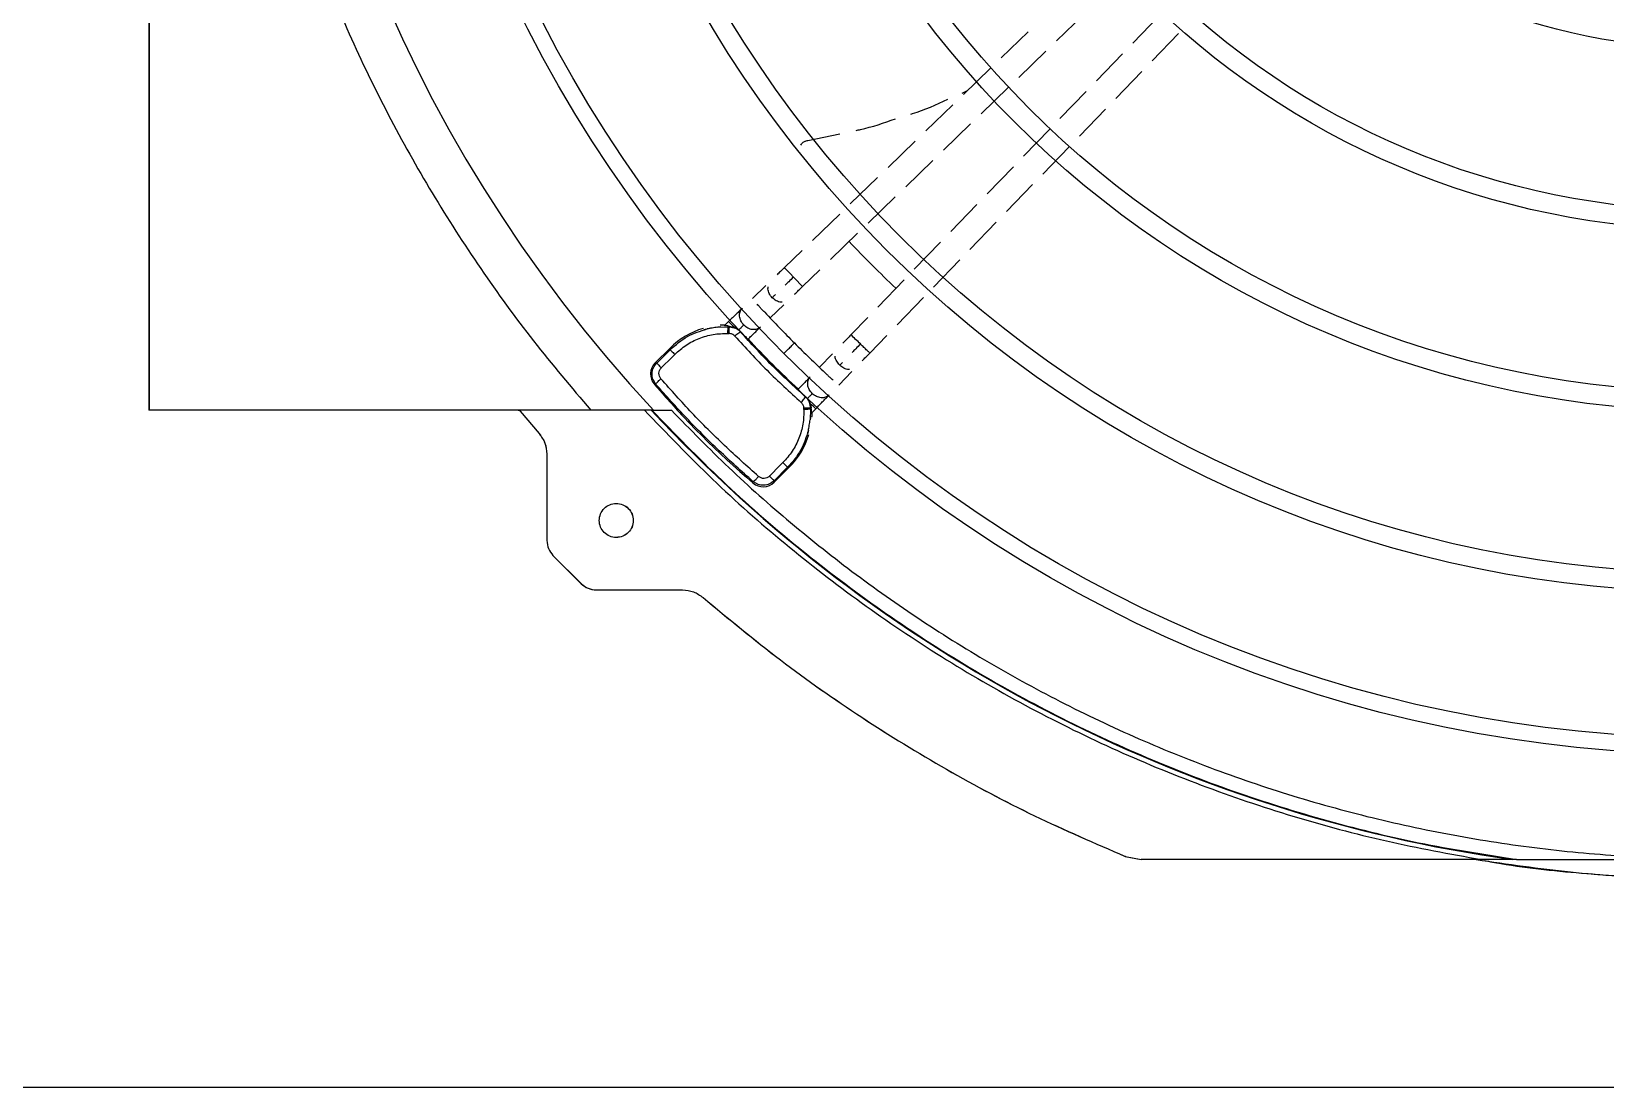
# Model space of a CAD drawing. Extents: x -12 to 259, y -8 to 165.
# Drawn here: x 93.44 to 105.27, y 61.29 to 69.22 of the extents above; entities that cross this region are included whole.
import ezdxf

# ---------------------------------------------------------------- set-up
doc = ezdxf.new("R2010")
doc.units = 0
doc.header["$MEASUREMENT"] = 0
doc.layers.get('0').update_dxf_attribs({"linetype": 'CONTINUOUS'})
doc.layers.add('0 Unit', color=7, linetype='CONTINUOUS')

msp = doc.modelspace()

# ---------------------------------------------------------------- linework, layer by layer
at = {"color": 7, "linetype": 'Continuous', "lineweight": 25}
for p, q in [((94.32315, 81.20256), (94.32315, 66.37972)), ((94.32484, 81.20256), (94.32484, 66.37972)), ((101.14408, 69.1534), (101.3475, 69.35009)), ((101.91403, 69.33957), (101.7173, 69.13611)), ((100.93179, 69.22195), (100.72824, 69.02514)), ((101.86363, 69.00426), (102.06066, 69.20804)), ((100.86106, 68.87974), (101.06506, 69.077)), ((101.64118, 69.05738), (101.44383, 68.85329)), ((100.649, 68.94852), (100.44471, 68.751)), ((101.58912, 68.72035), (101.78599, 68.92396)), ((100.43619, 68.76032), (100.47521, 68.78048)), ((100.57761, 68.60567), (100.78136, 68.80268)), ((101.36666, 68.77347), (101.17027, 68.57036)), ((100.36511, 68.67402), (100.16174, 68.47738)), ((101.31578, 68.43765), (101.51294, 68.64156)), ((100.2949, 68.33232), (100.49865, 68.52933)), ((99.27585, 68.40659), (99.27638, 68.40659)), ((99.27638, 68.40659), (99.51602, 68.45626)), ((100.08239, 68.40066), (99.87848, 68.2035)), ((101.09388, 68.49135), (100.89673, 68.28746)), ((101.04094, 68.15341), (101.23883, 68.35807)), ((100.0112, 68.05801), (100.2157, 68.25574)), ((100.81991, 68.208), (100.62292, 68.00427)), ((99.79902, 68.12667), (99.59454, 67.92895)), ((100.76798, 67.87111), (100.96466, 68.07451)), ((99.72894, 67.78508), (99.93228, 67.9817)), ((100.54622, 67.92495), (100.34946, 67.72145)), ((99.5161, 67.85311), (99.31128, 67.65507)), ((100.4933, 67.58702), (100.69133, 67.79183)), ((99.44599, 67.5115), (99.64922, 67.70801)), ((99.23285, 67.57923), (99.09924, 67.45004)), ((100.27274, 67.6421), (100.07525, 67.43786)), ((99.23607, 67.30853), (99.36585, 67.43401)), ((100.22014, 67.30451), (100.41668, 67.50778)), ((98.95978, 67.3155), (98.85843, 67.21791)), ((99.99909, 67.35909), (99.80119, 67.15441)), ((99.94651, 67.02152), (100.14339, 67.22514)), ((98.99127, 67.07256), (99.09371, 67.17119)), ((99.72547, 67.07611), (99.59914, 66.94545)), ((98.59592, 67.00344), (98.6762, 67.00632)), ((98.67971, 67.04557), (98.64794, 67.01485)), ((98.67461, 66.95614), (98.68405, 66.95583)), ((98.6762, 67.00632), (98.67626, 67.01217)), ((98.6855, 67.00602), (98.6762, 67.00632)), ((98.67626, 67.01217), (98.68551, 67.01148)), ((98.68551, 67.01148), (98.6855, 67.00602)), ((98.6855, 67.00602), (98.73062, 66.99544)), ((98.68551, 67.01148), (98.71986, 67.00417)), ((98.76973, 66.97066), (98.75682, 66.98301)), ((98.76972, 66.9666), (98.76973, 66.97066)), ((98.12798, 66.73392), (98.23957, 66.84551)), ((98.23957, 66.84551), (98.23987, 66.83367)), ((99.74062, 66.80858), (99.86893, 66.94128)), ((98.13961, 66.7335), (98.12798, 66.73392)), ((98.23987, 66.83367), (98.13961, 66.7335)), ((98.17415, 66.69663), (98.25585, 66.77824)), ((98.25585, 66.77824), (98.27594, 66.79833)), ((99.46165, 66.80358), (99.36241, 66.7014)), ((99.50777, 66.56852), (99.60686, 66.67056)), ((98.12186, 66.57359), (98.13386, 66.57306)), ((94.32484, 66.37972), (94.32315, 66.37972)), ((97.64445, 66.37972), (94.32484, 66.37972)), ((97.11343, 66.37259), (97.25602, 66.20363)), ((97.11421, 66.37259), (97.11343, 66.37259)), ((97.11421, 66.37259), (97.2568, 66.20363)), ((98.11513, 66.37972), (97.64445, 66.37972)), ((98.11513, 66.37972), (98.24978, 66.37972)), ((99.24604, 66.3847), (99.24574, 66.39413)), ((99.26028, 66.48011), (99.2564, 66.47992)), ((99.27263, 66.4672), (99.26028, 66.48011)), ((99.28524, 66.44081), (99.29582, 66.39569)), ((99.29611, 66.38642), (99.29323, 66.30613)), ((99.29377, 66.43026), (99.30103, 66.39595)), ((99.30103, 66.39595), (99.29581, 66.39569)), ((99.29581, 66.39569), (99.29612, 66.38642)), ((99.30171, 66.38671), (99.29611, 66.38642)), ((99.30171, 66.38671), (99.30103, 66.39595)), ((99.30429, 66.35857), (99.33493, 66.39026)), ((97.25602, 66.20363), (97.2568, 66.20363)), ((97.31316, 66.0496), (97.31316, 65.39998)), ((97.31316, 66.0496), (97.31394, 66.0496)), ((97.31394, 66.0496), (97.31394, 65.39998)), ((99.06816, 65.96593), (98.98655, 65.88424)), ((99.13479, 65.95029), (99.0232, 65.8387)), ((99.12346, 65.95007), (99.02329, 65.84982)), ((99.08825, 65.98602), (99.06816, 65.96593)), ((99.13479, 65.95029), (99.12346, 65.95007)), ((98.86287, 65.83258), (98.86286, 65.84405)), ((99.0232, 65.8387), (99.02329, 65.84982)), ((97.31394, 65.39998), (97.31316, 65.39998)), ((97.36006, 65.28864), (97.35928, 65.28864)), ((97.35928, 65.28864), (97.57262, 65.0753)), ((97.36006, 65.28864), (97.5734, 65.0753)), ((97.5734, 65.0753), (97.57262, 65.0753)), ((97.68474, 65.02918), (98.33435, 65.02918)), ((98.48839, 64.97204), (98.48761, 64.97204)), ((101.66157, 63.02729), (101.66079, 63.02729)), ((101.66079, 63.02729), (101.78028, 63.00374)), ((101.66157, 63.02729), (101.78106, 63.00374)), ((104.33779, 63.00374), (101.78106, 63.00374)), ((104.5733, 63.00374), (104.33779, 63.00374))]:
    msp.add_line(p, q, dxfattribs=at)
at = {"color": 8, "linetype": 'Continuous', "lineweight": 25}
for p, q in [((98.13386, 66.57306), (98.11598, 66.60462)), ((98.89335, 65.82661), (98.86286, 65.84405))]:
    msp.add_line(p, q, dxfattribs=at)
at = {"color": 8, "linetype": 'Continuous', "lineweight": 25, "flags": 128}
for points in [[(99.16787, 67.37928), (99.14167, 67.40636), (99.11943, 67.42932), (99.10453, 67.44466), (99.09924, 67.45004), (99.09924, 67.45004)], [(99.23607, 67.30853), (99.23607, 67.30853), (99.23094, 67.31391), (99.21618, 67.32925), (99.19404, 67.35221), (99.16787, 67.37928)]]:
    msp.add_lwpolyline(points, dxfattribs=at)
for centre, radius in [((106.07507, 73.79175), 9.99706), ((106.07507, 73.79114), 9.87436), ((106.07507, 73.79175), 8.78089), ((106.07507, 73.79114), 8.63615), ((106.07507, 73.79114), 7.41998), ((106.08126, 73.79123), 7.27453), ((106.07507, 73.79114), 6.05846), ((106.07507, 73.79114), 5.9131), ((106.07507, 73.79114), 4.69694)]:
    msp.add_circle(centre, radius)
at = {"color": 7, "linetype": 'Continuous', "lineweight": 25}
for centre, radius, start, end in [((106.08044, 73.79114), 10.88004, 137.062968, 222.937036), ((106.07369, 73.78983), 8.93517, 223.436613, 226.62464), ((106.08037, 73.79017), 9.76635, 223.11767, 225.000016), ((103.33805, 71.04875), 6.1186, 222.506594, 227.494873), ((106.07998, 73.78971), 9.76574, 224.999711, 226.882175), ((103.33821, 71.04892), 6.87305, 220.627733, 229.372173), ((106.08021, 73.79109), 10.8921, 222.877714, 262.047685)]:
    msp.add_arc(centre, radius, start, end, dxfattribs=at)
at = {"color": 8, "linetype": 'Continuous', "lineweight": 25}
for centre, radius, start, end in [((92.14138, 59.13771), 10.79717, 45.790223, 46.313352), ((94.81845, 61.78267), 6.45202, 45.572072, 46.081779)]:
    msp.add_arc(centre, radius, start, end, dxfattribs=at)
at = {"color": 7, "linetype": 'Continuous', "lineweight": 25}
for centre, major_axis, ratio, start_param, end_param in [((98.65688, 66.42715), (0.01095, 0.5912), 0.99873353, 0.30576453, 0.80328617), ((98.65688, 66.42715), (0.01095, 0.5912), 0.99873353, 0.02743731, 0.08783241), ((98.21164, 66.65045), (0.11816, -0.00449), 0.99887068, 2.39471439, 3.88810276), ((98.71642, 66.3676), (0.5912, 0.01098), 0.99873841, 6.20038528, 6.255253), ((98.71642, 66.3676), (0.5912, 0.01098), 0.99873841, 5.4798419, 5.9722231), ((98.93972, 65.92236), (-0.00447, 0.11816), 0.99886587, 2.39523002, 3.88862108)]:
    msp.add_ellipse(centre, major_axis=major_axis, ratio=ratio, start_param=start_param, end_param=end_param, dxfattribs=at)
for points, knots in [([(98.24978, 66.37972), (98.39231, 66.23399), (98.67946, 65.94039), (99.14431, 65.52922), (99.63689, 65.13869), (100.15816, 64.77389), (100.70619, 64.43671), (101.27891, 64.13011), (101.87372, 63.85658), (102.48721, 63.61854), (103.11637, 63.4177), (103.75789, 63.25549), (104.40815, 63.13294), (105.06344, 63.05062), (105.72016, 63.00866), (106.37484, 63.00674), (107.0234, 63.04414), (107.66241, 63.11961), (108.28868, 63.23156), (108.90001, 63.37827), (109.49392, 63.55775), (110.07121, 63.76887), (110.63561, 64.01237), (111.19032, 64.29027), (111.73517, 64.60394), (112.26698, 64.95314), (112.78297, 65.33758), (113.2797, 65.75624), (113.75386, 66.20765), (114.20197, 66.68956), (114.62132, 67.19979), (115.00935, 67.73579), (115.36377, 68.29458), (115.68267, 68.87292), (115.9646, 69.46752), (116.20858, 70.07505), (116.41377, 70.69143), (116.58005, 71.31303), (116.70773, 71.93629), (116.79758, 72.55852), (116.85055, 73.17669), (116.86798, 73.79113), (116.85055, 74.40557), (116.79758, 75.02374), (116.70773, 75.64597), (116.58005, 76.26924), (116.41377, 76.89084), (116.20858, 77.50721), (115.96461, 78.11474), (115.68268, 78.70933), (115.36378, 79.28769), (115.00936, 79.84648), (114.62133, 80.38248), (114.20199, 80.89271), (113.75387, 81.37461), (113.27971, 81.82603), (112.78297, 82.24469), (112.26699, 82.62913), (111.73519, 82.97833), (111.19034, 83.292), (110.63562, 83.5699), (110.07122, 83.8134), (109.49393, 84.02452), (108.90003, 84.20399), (108.2887, 84.35071), (107.66242, 84.46266), (107.02341, 84.53814), (106.37485, 84.57553), (105.72018, 84.57362), (105.06346, 84.53165), (104.40817, 84.44934), (103.7579, 84.32679), (103.11639, 84.16458), (102.48722, 83.96375), (101.87373, 83.7257), (101.27892, 83.45218), (100.70619, 83.14557), (100.15817, 82.80839), (99.6369, 82.4436), (99.14432, 82.05307), (98.67946, 81.64189), (98.39231, 81.34829), (98.24978, 81.20256)], [0, 0, 0, 0, 0.01189592, 0.02396584, 0.03619649, 0.04857359, 0.06108194, 0.07373471, 0.0864717, 0.09927432, 0.11212355, 0.12500004, 0.13787625, 0.15072533, 0.16352795, 0.17626509, 0.18891813, 0.20142621, 0.21380317, 0.22603385, 0.23810393, 0.25000004, 0.2618959, 0.27396585, 0.28619652, 0.29857361, 0.31108196, 0.32373474, 0.33647171, 0.34927432, 0.36212355, 0.37500004, 0.38787624, 0.40072531, 0.41352793, 0.42626506, 0.4389181, 0.45142619, 0.46380314, 0.47603381, 0.48810388, 0.50000001, 0.51189586, 0.52396581, 0.53619649, 0.54857357, 0.56108191, 0.57373469, 0.58647168, 0.59927428, 0.6121235, 0.62499999, 0.63787621, 0.65072529, 0.66352791, 0.67626502, 0.68891805, 0.70142614, 0.71380312, 0.72603376, 0.73810387, 0.74999998, 0.76189582, 0.77396578, 0.78619645, 0.79857355, 0.81108188, 0.82373468, 0.83647168, 0.84927427, 0.86212351, 0.87499998, 0.88787621, 0.90072531, 0.91352792, 0.92626504, 0.93891808, 0.95142617, 0.96380314, 0.97603381, 0.98810396, 1, 1, 1, 1]), ([(97.64444, 81.20256), (97.49893, 81.03109), (97.2079, 80.68815), (96.81153, 80.14169), (96.44641, 79.57422), (96.11664, 78.98536), (95.82266, 78.37789), (95.56574, 77.75383), (95.34674, 77.11548), (95.16648, 76.46512), (95.02559, 75.80512), (94.92459, 75.13784), (94.86385, 74.46571), (94.84357, 73.79114), (94.86385, 73.11657), (94.92459, 72.44443), (95.02559, 71.77716), (95.16648, 71.11715), (95.34674, 70.4668), (95.56574, 69.82844), (95.82266, 69.20438), (96.11664, 68.59692), (96.44641, 68.00806), (96.81153, 67.44059), (97.2079, 66.89412), (97.49893, 66.55119), (97.64445, 66.37972)], [0, 0, 0, 0, 0.04166667, 0.08333333, 0.125, 0.16666666, 0.20833334, 0.25000002, 0.29166668, 0.33333335, 0.375, 0.41666669, 0.45833337, 0.49999998, 0.54166666, 0.58333334, 0.62500004, 0.66666665, 0.70833332, 0.75000002, 0.7916667, 0.83333334, 0.87500001, 0.91666668, 0.95833336, 1, 1, 1, 1]), ([(100.04992, 68.60333), (100.05396, 68.60455), (100.14947, 68.63331), (100.24068, 68.67518), (100.32802, 68.71527)], [0, 0, 0, 0, 0.04234426, 1, 1, 1, 1]), ([(99.63832, 68.48161), (99.64916, 68.48381), (99.74976, 68.50415), (99.84733, 68.53805), (99.93439, 68.56829)], [0, 0, 0, 0, 0.10772802, 1, 1, 1, 1]), ([(99.22319, 68.36972), (99.22548, 68.37445), (99.23135, 68.38655), (99.2504, 68.40045), (99.26705, 68.40446), (99.27585, 68.40659)], [0, 0, 0, 0, 0.23203407, 0.59403736, 1, 1, 1, 1]), ([(99.22349, 68.36933), (99.22586, 68.37421), (99.2318, 68.38646), (99.25095, 68.40046), (99.26759, 68.40447), (99.27638, 68.40659)], [0, 0, 0, 0, 0.23772016, 0.59707421, 1, 1, 1, 1]), ([(99.09924, 67.45004), (99.0892, 67.44034), (99.06993, 67.42171), (99.05221, 67.4046), (99.04372, 67.3964)], [0, 0, 0, 0, 0.52082038, 1, 1, 1, 1]), ([(99.16787, 67.37928), (99.15573, 67.36755), (99.13405, 67.34659), (99.11328, 67.32652), (99.10413, 67.31769)], [0, 0, 0, 0, 0.56005027, 1, 1, 1, 1]), ([(99.17457, 67.24911), (99.17577, 67.25027), (99.18522, 67.25939), (99.20626, 67.27971), (99.22613, 67.29892), (99.23607, 67.30853)], [0, 0, 0, 0, 0.06782543, 0.53375694, 1, 1, 1, 1]), ([(98.78294, 67.14523), (98.77647, 67.13899), (98.76352, 67.12652), (98.738, 67.1019), (98.7097, 67.07456), (98.68968, 67.05521), (98.67967, 67.04553)], [0, 0, 0, 0, 0.25012582, 0.50004049, 0.74993816, 1, 1, 1, 1]), ([(98.92296, 67.14306), (98.9171, 67.14975), (98.90687, 67.16144), (98.89849, 67.17146), (98.8949, 67.17575)], [0, 0, 0, 0, 0.57248786, 1, 1, 1, 1]), ([(98.95141, 67.11488), (98.94765, 67.11855), (98.93895, 67.12704), (98.92875, 67.13726), (98.92296, 67.14306)], [0, 0, 0, 0, 0.43217551, 1, 1, 1, 1]), ([(98.23987, 66.83367), (98.28187, 66.87006), (98.36395, 66.94118), (98.46742, 66.97396), (98.51795, 66.98996)], [0, 0, 0, 0, 0.51171491, 1, 1, 1, 1]), ([(98.27594, 66.79833), (98.30345, 66.82282), (98.35847, 66.87178), (98.4577, 66.92163), (98.56417, 66.9532), (98.6378, 66.95516), (98.67461, 66.95614)], [0, 0, 0, 0, 0.25000105, 0.50000121, 0.74999986, 1, 1, 1, 1]), ([(98.49279, 66.98547), (98.4936, 66.98541), (98.49521, 66.98529), (98.50437, 66.9871), (98.5134, 66.989), (98.51795, 66.98996)], [0, 0, 0, 0, 0.33193425, 0.66326494, 1, 1, 1, 1]), ([(98.59592, 67.00343), (98.58966, 67.00235), (98.57703, 67.00017), (98.56222, 66.99721), (98.55393, 66.99583), (98.55039, 66.99525), (98.54378, 66.99418), (98.5319, 66.99244), (98.52336, 66.99092), (98.51795, 66.98995)], [0, 0, 0, 0, 0.25660518, 0.51806655, 0.5332425, 0.55988111, 0.64746674, 0.77621648, 1, 1, 1, 1]), ([(98.59592, 67.00344), (98.60107, 67.00413), (98.61055, 67.0054), (98.61993, 67.00681), (98.62078, 67.00742), (98.62122, 67.00774)], [0, 0, 0, 0, 0.36680927, 0.676056, 1, 1, 1, 1]), ([(98.67626, 67.01217), (98.66818, 67.01277), (98.6567, 67.01363), (98.64991, 67.01458), (98.64802, 67.01513), (98.64878, 67.01545), (98.64895, 67.01552)], [0, 0, 0, 0, 0.51293538, 0.72977065, 0.94135023, 1, 1, 1, 1]), ([(98.67461, 66.95614), (98.67483, 66.96271), (98.67526, 66.97587), (98.67577, 66.99189), (98.67612, 67.00329), (98.67618, 67.00531), (98.6762, 67.00632)], [0, 0, 0, 0, 0.25000075, 0.49999682, 0.75000266, 1, 1, 1, 1]), ([(98.68405, 66.95583), (98.68426, 66.9624), (98.68466, 66.97556), (98.68514, 66.99159), (98.68545, 67.00299), (98.68548, 67.00501), (98.6855, 67.00602)], [0, 0, 0, 0, 0.24999942, 0.499994, 0.74999548, 1, 1, 1, 1]), ([(98.72683, 66.93576), (98.72399, 66.93861), (98.71826, 66.94434), (98.70763, 66.95043), (98.69615, 66.95472), (98.68806, 66.95546), (98.68405, 66.95583)], [0, 0, 0, 0, 0.24877774, 0.50057364, 0.7521473, 1, 1, 1, 1]), ([(98.75682, 66.98301), (98.75129, 66.98718), (98.73952, 66.99607), (98.72668, 67.00136), (98.71986, 67.00417)], [0, 0, 0, 0, 0.46911619, 1, 1, 1, 1]), ([(98.76972, 66.9666), (98.76861, 66.96648), (98.76631, 66.96622), (98.75618, 66.95955), (98.74244, 66.94905), (98.73192, 66.94009), (98.72683, 66.93576)], [0, 0, 0, 0, 0.24184858, 0.49997479, 0.75811382, 1, 1, 1, 1]), ([(98.79415, 67.01903), (98.78836, 67.01346), (98.778, 67.00347), (98.76331, 66.98928), (98.75682, 66.98301)], [0, 0, 0, 0, 0.55831737, 1, 1, 1, 1]), ([(99.2564, 66.47992), (99.17167, 66.55741), (99.00223, 66.71238), (98.84722, 66.88186), (98.76972, 66.9666)], [0, 0, 0, 0, 0.49999938, 1, 1, 1, 1]), ([(98.76973, 66.97066), (98.7751, 66.96477), (98.78587, 66.95294), (98.80019, 66.93776), (98.8123, 66.92534), (98.82061, 66.91729), (98.82525, 66.91322), (98.82546, 66.9136), (98.82554, 66.91376)], [0, 0, 0, 0, 0.18087626, 0.36307985, 0.54051449, 0.72811583, 0.89029815, 1, 1, 1, 1]), ([(98.8244, 66.91166), (98.83368, 66.92062), (98.85223, 66.93855), (98.87816, 66.96359), (98.90151, 66.98612), (98.91348, 66.99765), (98.91947, 67.00342)], [0, 0, 0, 0, 0.25013792, 0.50015327, 0.74999353, 1, 1, 1, 1]), ([(98.72683, 66.93576), (98.80623, 66.84886), (98.96503, 66.67506), (99.1388, 66.51629), (99.22568, 66.43691)], [0, 0, 0, 0, 0.50000087, 1, 1, 1, 1]), ([(99.09657, 66.80637), (99.0969, 66.80668), (99.09764, 66.8074), (99.10353, 66.81326), (99.11258, 66.82228), (99.12362, 66.8333), (99.13645, 66.84612), (99.14915, 66.85883), (99.15983, 66.86953), (99.16828, 66.87801), (99.17362, 66.88339), (99.17424, 66.88403), (99.17452, 66.88432)], [0, 0, 0, 0, 0.09142796, 0.20730221, 0.29898218, 0.40002168, 0.50631239, 0.6122537, 0.71235431, 0.80274967, 0.91261822, 1, 1, 1, 1]), ([(99.59914, 66.94545), (99.58955, 66.93553), (99.57036, 66.9157), (99.54962, 66.89426), (99.5401, 66.88443), (99.53851, 66.8828)], [0, 0, 0, 0, 0.45479462, 0.90914447, 1, 1, 1, 1]), ([(99.67012, 66.87704), (99.65838, 66.8649), (99.63742, 66.84322), (99.61733, 66.82247), (99.60849, 66.81333)], [0, 0, 0, 0, 0.5600547, 1, 1, 1, 1]), ([(98.11598, 66.60462), (98.11424, 66.60747), (98.10524, 66.62223), (98.10352, 66.65565), (98.11166, 66.69886), (98.13031, 66.72197), (98.13961, 66.7335)], [0, 0, 0, 0, 0.07173689, 0.37086205, 0.68626492, 1, 1, 1, 1]), ([(98.13961, 66.7335), (98.14014, 66.7327), (98.1412, 66.73109), (98.14893, 66.72265), (98.16011, 66.7109), (98.16947, 66.70139), (98.17415, 66.69663)], [0, 0, 0, 0, 0.24999821, 0.49999027, 0.74999325, 1, 1, 1, 1]), ([(98.23987, 66.83367), (98.24058, 66.83304), (98.242, 66.8318), (98.2502, 66.82382), (98.26175, 66.81245), (98.27121, 66.80304), (98.27594, 66.79833)], [0, 0, 0, 0, 0.24999527, 0.49999701, 0.75000345, 1, 1, 1, 1]), ([(99.68358, 66.74964), (99.68395, 66.75002), (99.69235, 66.75868), (99.71187, 66.77885), (99.73106, 66.7987), (99.74066, 66.80862)], [0, 0, 0, 0, 0.02260027, 0.51113865, 1, 1, 1, 1]), ([(98.13386, 66.57306), (98.13402, 66.57439), (98.13437, 66.57714), (98.14261, 66.58743), (98.15546, 66.60081), (98.16623, 66.61054), (98.17142, 66.61523)], [0, 0, 0, 0, 0.2412465, 0.5000541, 0.75883227, 1, 1, 1, 1]), ([(98.17142, 66.61523), (98.16715, 66.6214), (98.15865, 66.63372), (98.15527, 66.65653), (98.16015, 66.67773), (98.16829, 66.69059), (98.17348, 66.69594), (98.17415, 66.69663)], [0, 0, 0, 0, 0.25091724, 0.5005218, 0.74979909, 0.96750876, 1, 1, 1, 1]), ([(98.90517, 65.88149), (98.81953, 65.95785), (98.64766, 66.11112), (98.40151, 66.3573), (98.248, 66.52939), (98.17142, 66.61523)], [0, 0, 0, 0, 0.33231681, 0.66694549, 1, 1, 1, 1]), ([(99.29328, 66.63021), (99.28747, 66.62422), (99.27584, 66.61225), (99.25318, 66.58886), (99.22804, 66.56289), (99.21006, 66.54431), (99.20107, 66.53501)], [0, 0, 0, 0, 0.25011658, 0.4999956, 0.74997875, 1, 1, 1, 1]), ([(99.43329, 66.63273), (99.42747, 66.63854), (99.41726, 66.64874), (99.40875, 66.65745), (99.40508, 66.66121)], [0, 0, 0, 0, 0.56905431, 1, 1, 1, 1]), ([(99.46595, 66.6047), (99.46164, 66.6083), (99.45163, 66.61666), (99.43995, 66.62689), (99.43329, 66.63273)], [0, 0, 0, 0, 0.42974965, 1, 1, 1, 1]), ([(98.86286, 65.84405), (98.77762, 65.92017), (98.60697, 66.07254), (98.36242, 66.31708), (98.21, 66.48778), (98.13386, 66.57306)], [0, 0, 0, 0, 0.33313478, 0.66686602, 1, 1, 1, 1]), ([(99.20316, 66.53615), (99.20301, 66.53606), (99.20265, 66.53582), (99.20669, 66.53122), (99.21467, 66.52297), (99.22706, 66.51088), (99.24254, 66.49627), (99.25438, 66.48548), (99.26028, 66.48011)], [0, 0, 0, 0, 0.11177582, 0.27357511, 0.45080048, 0.63777936, 0.8195625, 1, 1, 1, 1]), ([(99.30872, 66.50446), (99.30313, 66.49869), (99.29311, 66.48836), (99.2789, 66.47368), (99.27263, 66.4672)], [0, 0, 0, 0, 0.55832877, 1, 1, 1, 1]), ([(99.33493, 66.39026), (99.3446, 66.40025), (99.36391, 66.42022), (99.3912, 66.44842), (99.4158, 66.4738), (99.42826, 66.48664), (99.43449, 66.49307)], [0, 0, 0, 0, 0.25017771, 0.50011676, 0.74999395, 1, 1, 1, 1]), ([(97.11343, 66.37259), (97.11244, 66.37364), (97.11046, 66.37575), (97.10671, 66.37797), (97.1026, 66.37944), (97.09971, 66.37963), (97.09827, 66.37972)], [0, 0, 0, 0, 0.24998025, 0.49998427, 0.74999678, 1, 1, 1, 1]), ([(97.09905, 66.37972), (97.10049, 66.37963), (97.10338, 66.37944), (97.10749, 66.37797), (97.11124, 66.37575), (97.11322, 66.37364), (97.11421, 66.37259)], [0, 0, 0, 0, 0.25000322, 0.50001573, 0.75001975, 1, 1, 1, 1]), ([(98.0472, 66.37972), (98.21506, 66.20475), (98.55078, 65.8548), (99.09721, 65.37383), (99.672, 64.92779), (100.27583, 64.52162), (100.90516, 64.15633), (101.55745, 63.83381), (102.2297, 63.55514), (102.91914, 63.32271), (103.622, 63.13322), (104.09919, 63.0469), (104.33779, 63.00373)], [0, 0, 0, 0, 0.10000002, 0.20000004, 0.29999995, 0.40000005, 0.50000004, 0.60000016, 0.69999999, 0.80000004, 0.90000013, 1, 1, 1, 1]), ([(98.10375, 66.37972), (98.27681, 66.20071), (98.62293, 65.84268), (99.18723, 65.35236), (99.78125, 64.89923), (100.40562, 64.48858), (101.05648, 64.12148), (101.73102, 63.79998), (102.42597, 63.52518), (103.13824, 63.29965), (103.86385, 63.1198), (104.35577, 63.04242), (104.60174, 63.00374)], [0, 0, 0, 0, 0.09999997, 0.19999998, 0.29999997, 0.39999998, 0.49999991, 0.59999995, 0.69999992, 0.80000001, 0.90000005, 1, 1, 1, 1]), ([(99.24604, 66.3847), (99.24506, 66.34788), (99.2431, 66.27426), (99.21153, 66.16779), (99.16169, 66.06855), (99.11273, 66.01353), (99.08825, 65.98602)], [0, 0, 0, 0, 0.2499975, 0.49999556, 0.74999662, 1, 1, 1, 1]), ([(99.22568, 66.43691), (99.23001, 66.442), (99.23897, 66.45253), (99.24943, 66.4663), (99.25606, 66.47647), (99.25629, 66.4788), (99.2564, 66.47992)], [0, 0, 0, 0, 0.24188032, 0.50002498, 0.75815476, 1, 1, 1, 1]), ([(99.24574, 66.39413), (99.24538, 66.39815), (99.24464, 66.40623), (99.24035, 66.41771), (99.23426, 66.42834), (99.22853, 66.43407), (99.22568, 66.43691)], [0, 0, 0, 0, 0.24779498, 0.49943096, 0.75118998, 1, 1, 1, 1]), ([(99.29582, 66.39569), (99.29482, 66.39566), (99.29283, 66.39561), (99.28146, 66.39526), (99.26547, 66.39475), (99.25232, 66.39434), (99.24574, 66.39413)], [0, 0, 0, 0, 0.24999594, 0.49999599, 0.75000089, 1, 1, 1, 1]), ([(99.29611, 66.38642), (99.29512, 66.38638), (99.29313, 66.38629), (99.28176, 66.3859), (99.26576, 66.38536), (99.25261, 66.38492), (99.24604, 66.3847)], [0, 0, 0, 0, 0.2500081, 0.5000047, 0.75000598, 1, 1, 1, 1]), ([(99.29377, 66.43026), (99.29096, 66.43707), (99.28568, 66.4499), (99.2768, 66.46167), (99.27263, 66.4672)], [0, 0, 0, 0, 0.53088575, 1, 1, 1, 1]), ([(99.30491, 66.35951), (99.30485, 66.35936), (99.30454, 66.3586), (99.30403, 66.36046), (99.30312, 66.3672), (99.30229, 66.37866), (99.30171, 66.38671)], [0, 0, 0, 0, 0.05435949, 0.26672812, 0.48469879, 1, 1, 1, 1]), ([(99.27975, 66.22815), (99.28071, 66.23357), (99.28272, 66.24485), (99.28467, 66.25822), (99.28704, 66.2724), (99.28998, 66.28722), (99.29215, 66.29986), (99.29323, 66.30613)], [0, 0, 0, 0, 0.22403018, 0.46648185, 0.48173847, 0.74326104, 1, 1, 1, 1]), ([(99.29744, 66.33152), (99.29717, 66.3312), (99.29665, 66.33057), (99.29547, 66.32293), (99.2943, 66.31411), (99.29347, 66.3079), (99.29323, 66.30613)], [0, 0, 0, 0, 0.28746422, 0.57416178, 0.8782828, 1, 1, 1, 1]), ([(97.25602, 66.20363), (97.27245, 66.18053), (97.30533, 66.13431), (97.31055, 66.07784), (97.31316, 66.0496)], [0, 0, 0, 0, 0.50000198, 1, 1, 1, 1]), ([(97.2568, 66.20363), (97.27323, 66.18053), (97.30611, 66.13431), (97.31133, 66.07784), (97.31394, 66.0496)], [0, 0, 0, 0, 0.50000198, 1, 1, 1, 1]), ([(99.27975, 66.22815), (99.26375, 66.17762), (99.23098, 66.07415), (99.15986, 65.99207), (99.12346, 65.95007)], [0, 0, 0, 0, 0.48829389, 1, 1, 1, 1]), ([(99.27975, 66.22815), (99.27869, 66.22316), (99.27656, 66.21316), (99.27494, 66.20486), (99.27511, 66.2036), (99.27517, 66.20309)], [0, 0, 0, 0, 0.37191077, 0.74510217, 1, 1, 1, 1]), ([(99.12346, 65.95007), (99.12286, 65.95076), (99.12164, 65.95215), (99.11371, 65.96032), (99.10236, 65.97184), (99.09295, 65.98129), (99.08825, 65.98602)], [0, 0, 0, 0, 0.25000233, 0.50000933, 0.7500026, 1, 1, 1, 1]), ([(98.86286, 65.84405), (98.8642, 65.8442), (98.86698, 65.84451), (98.87731, 65.8527), (98.89073, 65.86553), (98.90047, 65.87629), (98.90517, 65.88149)], [0, 0, 0, 0, 0.24106608, 0.49981504, 0.75864179, 1, 1, 1, 1]), ([(99.02329, 65.84982), (99.01176, 65.84052), (98.98865, 65.82187), (98.94512, 65.81362), (98.9113, 65.81557), (98.89624, 65.82483), (98.89335, 65.82661)], [0, 0, 0, 0, 0.31116652, 0.62398385, 0.92760979, 1, 1, 1, 1]), ([(98.98655, 65.88424), (98.98586, 65.88357), (98.98318, 65.88096), (98.97724, 65.87636), (98.96496, 65.8696), (98.94644, 65.86536), (98.92365, 65.86872), (98.91134, 65.87722), (98.90517, 65.88149)], [0, 0, 0, 0, 0.032196, 0.12542168, 0.25076399, 0.49987053, 0.74927251, 1, 1, 1, 1]), ([(99.02329, 65.84982), (99.0225, 65.85033), (99.02093, 65.85136), (99.01252, 65.85905), (99.00081, 65.87021), (98.9913, 65.87956), (98.98655, 65.88424)], [0, 0, 0, 0, 0.24999728, 0.49999809, 0.74999755, 1, 1, 1, 1]), ([(97.70747, 65.55084), (97.70939, 65.56761), (97.71325, 65.60115), (97.74288, 65.64379), (97.78523, 65.67229), (97.83559, 65.6823), (97.88596, 65.67229), (97.92831, 65.64379), (97.95794, 65.60115), (97.96179, 65.56761), (97.96372, 65.55084)], [0, 0, 0, 0, 0.12499905, 0.24999862, 0.37500023, 0.49999928, 0.62499977, 0.75000138, 0.87500095, 1, 1, 1, 1]), ([(97.83481, 65.67896), (97.8516, 65.67704), (97.88518, 65.67319), (97.92753, 65.64356), (97.95716, 65.60121), (97.96101, 65.56763), (97.96294, 65.55084)], [0, 0, 0, 0, 0.25000062, 0.50000347, 0.75000226, 1, 1, 1, 1]), ([(97.96372, 65.55084), (97.96179, 65.53407), (97.95794, 65.50053), (97.92831, 65.45788), (97.88596, 65.42939), (97.83559, 65.41938), (97.78523, 65.42939), (97.74288, 65.45788), (97.71325, 65.50053), (97.70939, 65.53407), (97.70747, 65.55084)], [0, 0, 0, 0, 0.1250039, 0.25000256, 0.37499999, 0.50000072, 0.62500001, 0.74999744, 0.8749961, 1, 1, 1, 1]), ([(97.96294, 65.55084), (97.96101, 65.53405), (97.95716, 65.50047), (97.92753, 65.45812), (97.88518, 65.42849), (97.8516, 65.42464), (97.83481, 65.42271)], [0, 0, 0, 0, 0.25000743, 0.5000044, 0.74999891, 1, 1, 1, 1]), ([(97.31394, 65.39998), (97.31616, 65.37916), (97.3206, 65.33752), (97.34691, 65.30494), (97.36006, 65.28864)], [0, 0, 0, 0, 0.50000942, 1, 1, 1, 1]), ([(97.57262, 65.0753), (97.58891, 65.06215), (97.6215, 65.03585), (97.66314, 65.03141), (97.68396, 65.02918)], [0, 0, 0, 0, 0.49999518, 1, 1, 1, 1]), ([(97.5734, 65.0753), (97.58969, 65.06215), (97.62228, 65.03585), (97.66392, 65.03141), (97.68474, 65.02918)], [0, 0, 0, 0, 0.49999518, 1, 1, 1, 1]), ([(98.33357, 65.02918), (98.36181, 65.02657), (98.41828, 65.02135), (98.4645, 64.98848), (98.48761, 64.97204)], [0, 0, 0, 0, 0.49999604, 1, 1, 1, 1]), ([(98.33435, 65.02918), (98.36259, 65.02657), (98.41906, 65.02135), (98.46528, 64.98848), (98.48839, 64.97204)], [0, 0, 0, 0, 0.49999604, 1, 1, 1, 1]), ([(98.48761, 64.97204), (98.67952, 64.81304), (99.06336, 64.49504), (99.67635, 64.06595), (100.31385, 63.67525), (100.97443, 63.3238), (101.432, 63.12612), (101.66079, 63.02729)], [0, 0, 0, 0, 0.20000015, 0.40000022, 0.60000002, 0.8000001, 1, 1, 1, 1]), ([(98.48839, 64.97204), (98.6803, 64.81304), (99.06414, 64.49504), (99.67713, 64.06595), (100.31463, 63.67525), (100.97521, 63.3238), (101.43278, 63.12612), (101.66157, 63.02729)], [0, 0, 0, 0, 0.20000015, 0.40000022, 0.60000002, 0.8000001, 1, 1, 1, 1]), ([(104.29852, 63.00374), (104.53402, 62.96951), (105.00501, 62.90106), (105.71812, 62.85689), (106.43206, 62.85689), (107.14517, 62.90106), (107.61616, 62.96951), (107.85166, 63.00374)], [0, 0, 0, 0, 0.20000003, 0.4, 0.6, 0.79999997, 1, 1, 1, 1]), ([(104.35862, 62.99613), (104.4001, 62.98857), (104.65549, 62.94203), (105.1308, 62.89392), (105.78191, 62.85454), (106.43483, 62.85641), (107.08561, 62.90027), (107.54043, 62.94785), (107.77549, 62.99172), (107.7968, 62.99569)], [0, 0, 0, 0, 0.03662794, 0.22553482, 0.41444161, 0.60334842, 0.79225505, 0.98116195, 1, 1, 1, 1]), ([(104.60174, 63.00374), (104.59482, 63.00374), (104.58555, 63.00374), (104.57664, 63.00374), (104.57395, 63.00374), (104.57351, 63.00374), (104.5733, 63.00374)], [0, 0, 0, 0, 0.63349373, 0.84959588, 0.93051889, 1, 1, 1, 1]), ([(104.60174, 63.00374), (104.64349, 63.00374), (104.73941, 63.00374), (104.90586, 63.00374), (105.0639, 63.00374), (105.20446, 63.00374), (105.31809, 63.00374), (105.44297, 63.00374), (105.58279, 63.00374), (105.73622, 63.00374), (105.91185, 63.00374), (106.09079, 63.00374), (106.25893, 63.00374), (106.40529, 63.00374), (106.53487, 63.00374), (106.65806, 63.00374), (106.7696, 63.00374), (106.87431, 63.00374), (106.97046, 63.00374), (107.10108, 63.00374), (107.25556, 63.00374), (107.42213, 63.00374), (107.51801, 63.00374), (107.55876, 63.00374)], [0, 0, 0, 0, 0.04319606, 0.09922624, 0.16874904, 0.20342818, 0.24150389, 0.28375478, 0.32978961, 0.38297483, 0.43900081, 0.507486, 0.56402989, 0.60911889, 0.65557383, 0.69514671, 0.73376385, 0.76844518, 0.80111685, 0.83108344, 0.900692, 0.95778928, 1, 1, 1, 1])]:
    msp.add_open_spline(points, degree=3, knots=knots, dxfattribs=at)
at = {"color": 8, "linetype": 'Continuous', "lineweight": 25}
for points, knots in [([(99.00747, 67.22444), (98.99952, 67.23448), (98.98362, 67.25457), (98.97399, 67.28492), (98.97665, 67.30087), (98.97749, 67.30587)], [0, 0, 0, 0, 0.40702282, 0.81404966, 1, 1, 1, 1]), ([(99.03151, 67.2476), (99.02958, 67.24574), (99.02034, 67.23683), (99.01316, 67.22991), (99.00747, 67.22444)], [0, 0, 0, 0, 0.20818895, 1, 1, 1, 1]), ([(99.08355, 67.19145), (99.07992, 67.19101), (99.06528, 67.18922), (99.03676, 67.19969), (99.01723, 67.21619), (99.00747, 67.22444)], [0, 0, 0, 0, 0.14151294, 0.57075206, 1, 1, 1, 1]), ([(98.79415, 67.01903), (98.78607, 67.02911), (98.7699, 67.04925), (98.76009, 67.08589), (98.76462, 67.11876), (98.77382, 67.13985), (98.7829, 67.14515), (98.78296, 67.14519)], [0, 0, 0, 0, 0.24959648, 0.49918898, 0.74878257, 0.99837298, 1, 1, 1, 1]), ([(98.67993, 67.04526), (98.67985, 67.04535), (98.67936, 67.04587), (98.6817, 67.04348), (98.68702, 67.03803), (98.6956, 67.0292), (98.70653, 67.01793), (98.71542, 67.00875), (98.71986, 67.00417)], [0, 0, 0, 0, 0.03775371, 0.2302051, 0.42265452, 0.61510675, 0.80754619, 1, 1, 1, 1]), ([(98.73062, 66.99544), (98.7378, 66.9917), (98.75234, 66.98413), (98.76388, 66.97249), (98.76972, 66.9666)], [0, 0, 0, 0, 0.49408423, 1, 1, 1, 1]), ([(98.91944, 67.00347), (98.91099, 66.99733), (98.89403, 66.98501), (98.85942, 66.98311), (98.82362, 66.99371), (98.80397, 67.01059), (98.79415, 67.01903)], [0, 0, 0, 0, 0.2487761, 0.49918695, 0.74959428, 1, 1, 1, 1]), ([(99.74064, 66.80864), (99.7396, 66.80967), (99.73754, 66.81172), (99.72126, 66.82753), (99.69792, 66.85014), (99.67939, 66.86807), (99.67012, 66.87704)], [0, 0, 0, 0, 0.24922765, 0.4994868, 0.74974025, 1, 1, 1, 1]), ([(99.51502, 66.71689), (99.50686, 66.72663), (99.49055, 66.74612), (99.48018, 66.77189), (99.48128, 66.78394), (99.48136, 66.7849)], [0, 0, 0, 0, 0.47931896, 0.95862226, 1, 1, 1, 1]), ([(99.53426, 66.73671), (99.53376, 66.7362), (99.52626, 66.72846), (99.52045, 66.72248), (99.51502, 66.71689)], [0, 0, 0, 0, 0.06643839, 1, 1, 1, 1]), ([(99.30872, 66.50446), (99.30031, 66.51425), (99.28348, 66.53384), (99.27244, 66.57013), (99.27586, 66.60312), (99.28435, 66.62455), (99.29325, 66.63013), (99.29331, 66.63017)], [0, 0, 0, 0, 0.24957742, 0.49915274, 0.74873377, 0.99831194, 1, 1, 1, 1]), ([(99.58968, 66.68621), (99.58688, 66.68579), (99.5731, 66.68374), (99.5451, 66.69322), (99.52505, 66.709), (99.51502, 66.71689)], [0, 0, 0, 0, 0.1130586, 0.55652766, 1, 1, 1, 1]), ([(99.43447, 66.49311), (99.42623, 66.48669), (99.4097, 66.47381), (99.37517, 66.47075), (99.33903, 66.48014), (99.31883, 66.49635), (99.30872, 66.50446)], [0, 0, 0, 0, 0.24873056, 0.49915447, 0.74957631, 1, 1, 1, 1]), ([(99.2564, 66.47992), (99.26229, 66.47408), (99.27393, 66.46254), (99.2815, 66.448), (99.28524, 66.44081)], [0, 0, 0, 0, 0.50595031, 1, 1, 1, 1])]:
    msp.add_open_spline(points, degree=3, knots=knots, dxfattribs=at)
at = {"layer": '0 Unit'}
msp.add_line((120.51257, 61.29114), (61.45007, 61.29114), dxfattribs=at)

doc.saveas('drawing.dxf')
